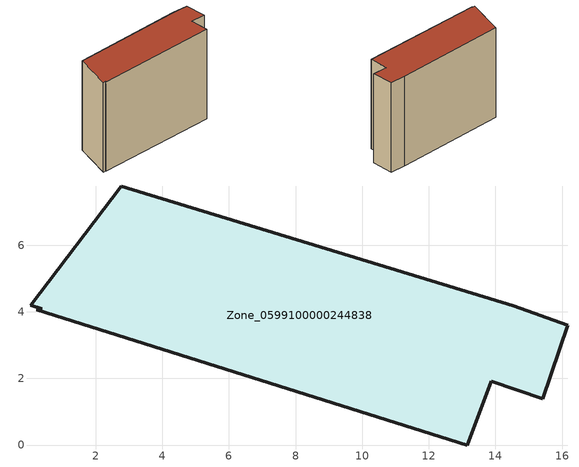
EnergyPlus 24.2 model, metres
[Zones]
Zone_0599100000244838
 floor ground (C_G): 0.05,4.2 2.76,7.78 14.54,4.18 16.17,3.59 15.42,1.39 13.88,1.91 13.16,0 0.23,4.05 0.37,4.09 z0
 wall outside (C_F): 13.88,1.91 15.42,1.39 16.17,3.59 14.54,4.18 2.76,7.78 0.05,4.2 0.37,4.09 0.23,4.05 13.16,0 13.88,1.91 z0:9.67
 roof outside (C_R): 2.76,7.78 0.05,4.2 0.37,4.09 0.23,4.05 13.16,0 13.88,1.91 15.42,1.39 16.17,3.59 14.54,4.18 z9.67
[BUILDING]
Pand.0599100000244838: North Axis=0; Terrain=City; Loads Convergence Tolerance Value=0.04; Temperature Convergence Tolerance Value=0.4; Solar Distribution=FullExterior; Maximum Number of Warmup Days=25; Minimum Number of Warmup Days=1
[Site:Location]
Rotterdam.The.Hague.AP_ZH_NLD Design_Conditions: Latitude=51.96; Longitude=4.45; Time Zone=1; Elevation=-4.5
[SITE:GROUNDTEMPERATURE:BUILDINGSURFACE]
18, 18, 18, 18, 18, 18, 18, 18, 18, 18, 18, 18
[MATERIAL] Thermal Absorptance=0.9; Solar Absorptance=0.7; Visible Absorptance=0.7
Name | Roughness | Thickness | Conductivity | Density | Specific Heat
G.TI.1946 | MediumSmooth | 0.15 | 1 | 540 | 1210
F.TI.1946 | Rough | 0.3 | 0.857143 | 1920 | 840
R.TI.1946 | MediumRough | 0.2 | 0.1 | 1500 | 1000
[CONSTRUCTION]
C_G: G.TI.1946
C_F: F.TI.1946
C_R: R.TI.1946
[ZONE]
Zone_0599100000244838: Type=1; Multiplier=1; Ceiling Height=Autocalculate; Volume=Autocalculate; Floor Area=autocalculate; Part of Total Floor Area=Yes
[ZONEINFILTRATION:DESIGNFLOWRATE]
Infil_Zone_0599100000244838: Zone or ZoneList or Space or SpaceList=Zone_0599100000244838; Schedule=AlwaysOn; Design Flow Rate Calculation Method=Flow/Area; Flow Rate per Floor Area=0.003; Constant Term Coefficient=1; Temperature Term Coefficient=0; Velocity Term Coefficient=0; Velocity Squared Term Coefficient=0
[HVACTEMPLATE:ZONE:IDEALLOADSAIRSYSTEM]
Zone_0599100000244838: Maximum Heating Supply Air Temperature=50; Minimum Cooling Supply Air Temperature=13; Maximum Heating Supply Air Humidity Ratio=0.0156; Minimum Cooling Supply Air Humidity Ratio=0.0077; Heating Limit=NoLimit; Cooling Limit=NoLimit; Dehumidification Control Type=ConstantSensibleHeatRatio; Cooling Sensible Heat Ratio=0.7; Dehumidification Setpoint=60; Humidification Control Type=None; Humidification Setpoint=30; Outdoor Air Method=None; Outdoor Air Flow Rate per Person=0.00944; Outdoor Air Flow Rate per Zone Floor Area=0; Outdoor Air Flow Rate per Zone=0; Demand Controlled Ventilation Type=None; Outdoor Air Economizer Type=NoEconomizer; Heat Recovery Type=None; Sensible Heat Recovery Effectiveness=0.7; Latent Heat Recovery Effectiveness=0.65
[ZONECONTROL:THERMOSTAT]
ThermostatControl_Zone_0599100000244838: Zone or ZoneList=Zone_0599100000244838; Control Type Schedule=DualSetpointControlType; Control 1=Thermostat_Zone_0599100000244838; Temperature Difference Between Cutout And Setpoint=0
[THERMOSTATSETPOINT:DUALSETPOINT]
Thermostat_Zone_0599100000244838: Heating Setpoint Temperature Schedule=HeatingSetpoint_Zone_0599100000244838; Cooling Setpoint Temperature Schedule=CoolingSetpoint_Zone_0599100000244838
[SCHEDULE:COMPACT]
HeatingSetpoint_Zone_0599100000244838: Through: 12/31, For: AllDays, Until: 24:00, 21
CoolingSetpoint_Zone_0599100000244838: Through: 12/31, For: AllDays, Until: 24:00, 24
DualSetpointControlType: Through: 12/31, For: AllDays, Until: 24:00, 4
AlwaysOn: Through: 12/31, For: AllDays, Until: 24:00, 1
